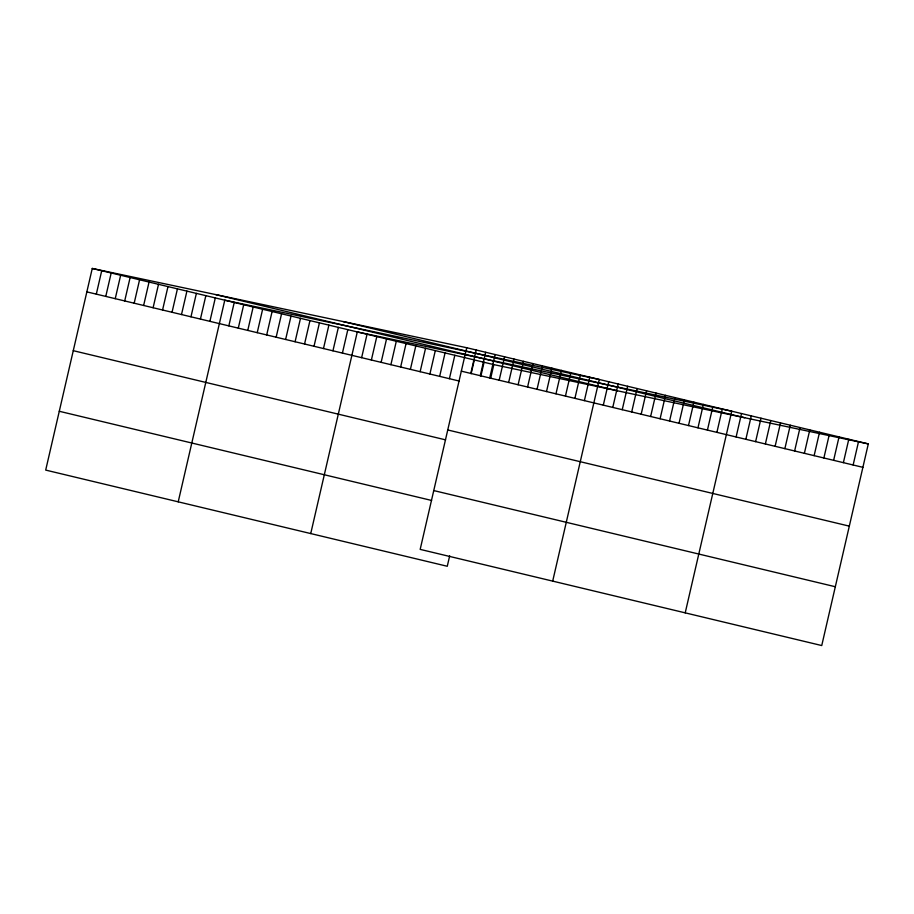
<?xml version="1.0" encoding="UTF-8"?>
<svg xmlns="http://www.w3.org/2000/svg" width="914" height="914" viewBox="0 0 914 914"><rect width="100%" height="100%" fill="white"/><g stroke="black" fill="none" stroke-linecap="round" stroke-linejoin="round"><path stroke-width="1.37" d="M466.734 347.731L420.177 549.383L821.743 645.547L868.3 443.907L466.734 347.731L92.257 268.453L45.7 470.093L447.266 566.269L449.688 555.815M96.313 294.137L101.717 270.715M105.773 296.399L111.188 272.978M115.244 298.672L120.648 275.251M124.704 300.935L130.119 277.513M134.175 303.208L139.579 279.787M143.635 305.47L149.051 282.049M153.106 307.744L158.51 284.311M162.566 310.006L167.982 286.585M172.038 312.268L177.442 288.847M181.498 314.542L186.913 291.12M190.969 316.804L196.373 293.383M200.429 319.077L205.844 295.656M209.9 321.34L215.304 297.918M178.219 501.832L224.775 300.18L599.253 379.47L552.696 581.11M228.831 325.875L234.235 302.454M238.291 328.137L243.707 304.716M247.763 330.411L253.167 306.99M257.222 332.673L262.638 309.252M266.694 334.947L272.098 311.525M276.154 337.209L281.569 313.788M285.625 339.471L291.029 316.05M295.085 341.745L300.5 318.323M304.556 344.007L309.96 320.586M314.016 346.28L319.432 322.859M323.487 348.542L328.891 325.121M332.947 350.816L338.363 327.395M342.419 353.078L347.823 329.657M310.737 533.57L357.294 331.919L731.771 411.209L685.214 612.848M361.636 357.682L367.04 334.261M371.381 360.013L376.797 336.592M381.138 362.355L386.542 338.934M390.895 364.686L396.299 341.265M400.64 367.028L406.056 343.607M410.397 369.359L415.801 345.938M420.143 371.701L425.558 348.268M429.9 374.032L435.304 350.61M439.657 376.362L445.061 352.941M449.402 378.704L454.818 355.283M470.79 373.426L476.194 350.005M471.133 373.735L474.32 359.956M480.25 375.688L485.665 352.267M480.89 376.065L484.066 362.287M489.721 377.962L495.125 354.541M490.647 378.396L493.823 364.617L868.3 443.907M499.181 380.224L504.597 356.803M508.652 382.486L514.056 359.065M518.112 384.76L523.528 361.338M527.584 387.022L532.988 363.601M537.044 389.295L542.459 365.874M546.515 391.558L551.919 368.136M555.975 393.831L561.39 370.41M565.446 396.093L570.85 372.672M574.906 398.355L580.321 374.934M584.377 400.629L589.781 377.208M603.309 405.165L608.713 381.744M612.768 407.427L618.184 384.006M622.24 409.701L627.644 386.268M631.7 411.963L637.115 388.541M641.171 414.225L646.575 390.804M650.631 416.498L656.046 393.077M660.102 418.761L665.506 395.339M669.562 421.034L674.978 397.613M679.033 423.296L684.437 399.875M688.493 425.57L693.909 402.137M697.965 427.832L703.369 404.411M707.425 430.094L712.84 406.673M716.896 432.368L722.3 408.946M736.113 436.972L741.517 413.551M745.858 439.303L751.274 415.881M755.615 441.645L761.019 418.212M765.372 443.976L770.776 420.554M775.118 446.306L780.533 422.885M784.875 448.648L790.279 425.227M794.62 450.979L800.036 427.558M804.377 453.321L809.781 429.9M814.134 455.652L819.538 432.231M823.88 457.994L829.295 434.573M833.637 460.325L839.041 436.903M843.382 462.655L848.798 439.234M853.139 464.998L858.543 441.576M343.15 321.568L744.727 417.744M215.83 294.616L617.396 390.792M92.257 268.453L493.823 364.617M461.319 371.153L862.896 467.328M86.841 291.874L459.159 381.035M447.746 429.968L849.312 526.144M73.269 350.679L445.575 439.851M433.75 490.567L835.327 586.742M59.273 411.277L431.591 500.449"/></g></svg>
